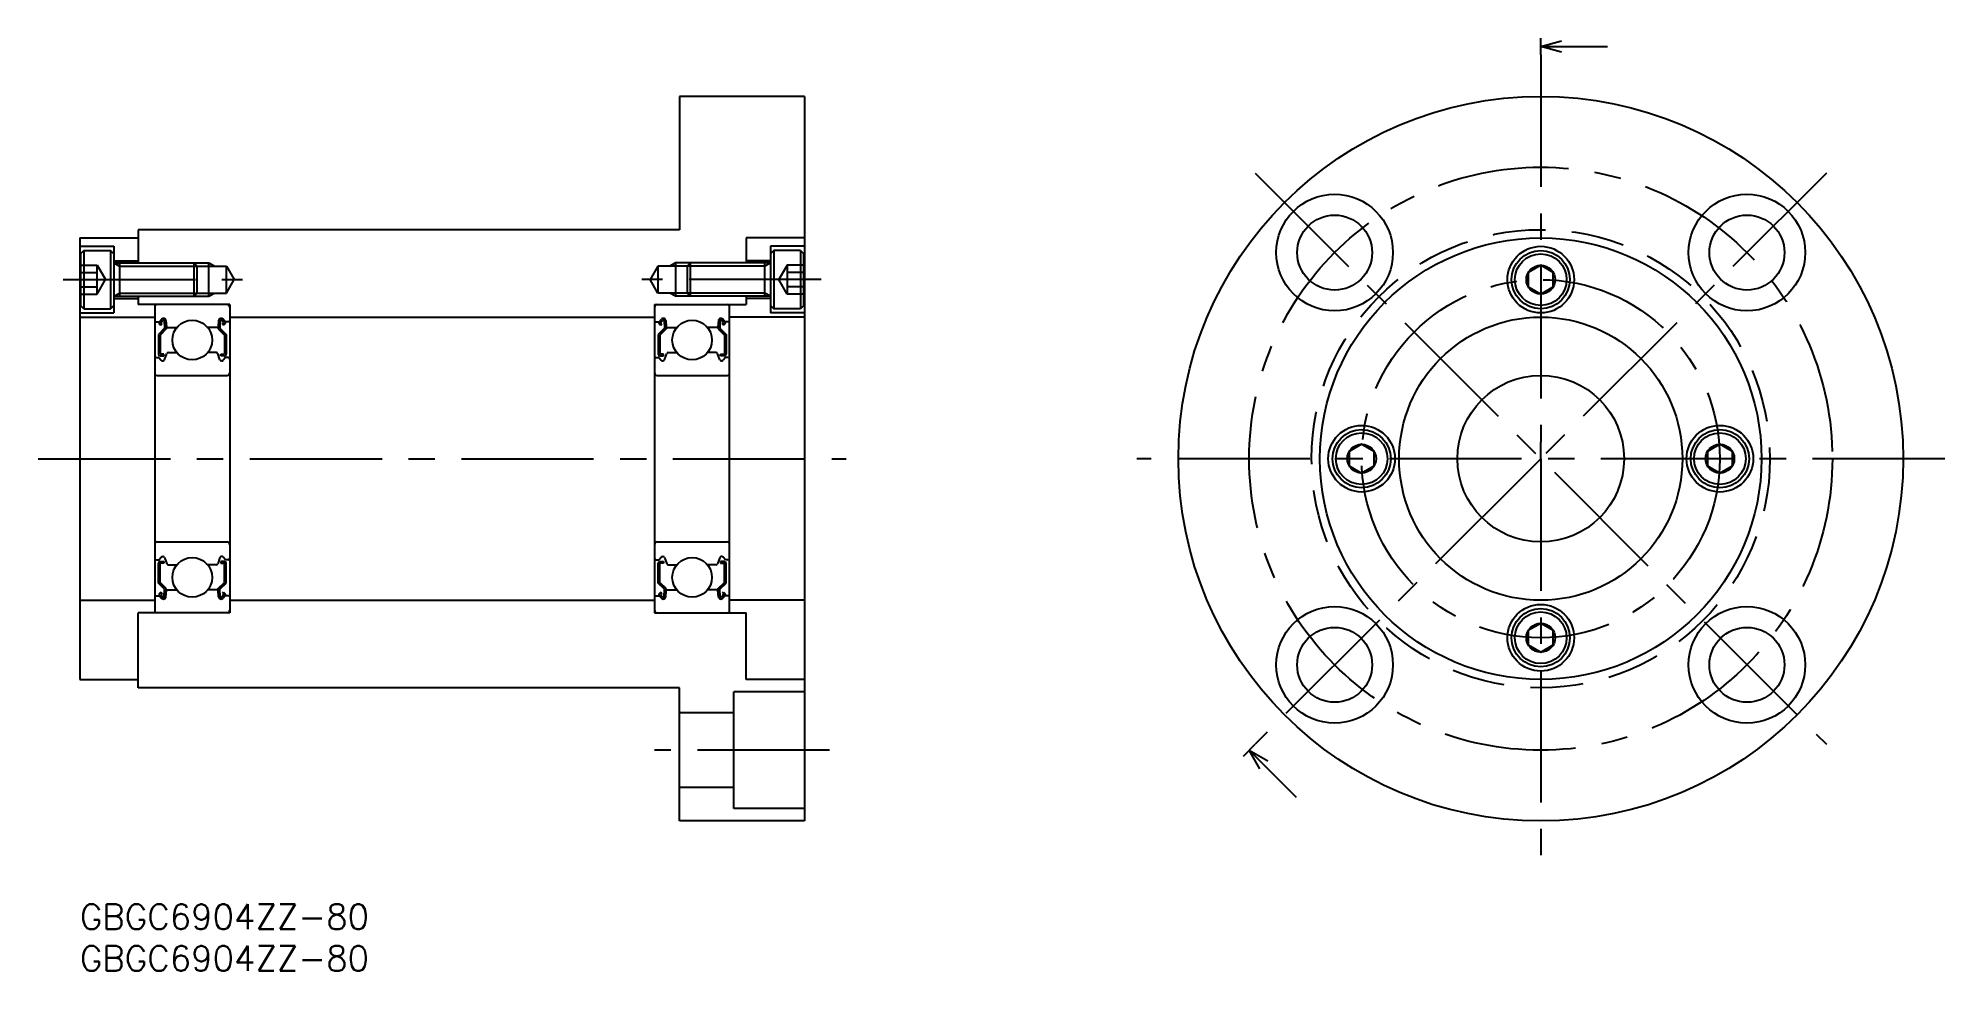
# Model space of a CAD drawing. Extents: x -5 to 224, y -8 to 104.
import ezdxf

# ---------------------------------------------------------------- set-up
doc = ezdxf.new("R2010")
doc.units = 0
doc.header["$LTSCALE"] = 0.5
doc.linetypes.add('CENTER', pattern=[50.8, 31.75, -6.35, 6.35, -6.35])
doc.linetypes.add('DASHED', pattern=[19.05, 12.7, -6.35])
doc.layers.get('0').update_dxf_attribs({"linetype": 'CONTINUOUS'})
for name, color, linetype in [('MSM_CENTER', 1, 'CENTER'), ('MSM_CONTINUOUS', 7, 'CONTINUOUS'), ('MSM_DASHED', 4, 'DASHED'), ('MSM_NARROW', 5, 'CONTINUOUS'), ('MSM_PART_NUMBER', 7, 'CONTINUOUS')]:
    doc.layers.add(name, color=color, linetype=linetype)
doc.styles.get("Standard").update_dxf_attribs({"font": 'txt.shx', "height": 3, "bigfont": 'bigfont.shx'})

# ---------------------------------------------------------------- blocks, each defined once
blk = doc.blocks.new('*U7')
at = {"layer": 'MSM_PART_NUMBER'}
blk.add_text('GBGC6904ZZ-80', height=3, dxfattribs=at).set_placement((0, -3))
blk = doc.blocks.new('*U8')
at = {"layer": 'MSM_PART_NUMBER'}
blk.add_text('GBGC6904ZZ-80', height=3, dxfattribs=at).set_placement((0, -8))
blk = doc.blocks.new('_OPEN30')
at = {"color": 0, "linetype": 'BYBLOCK'}
for p, q in [((-1, 0.268), (0, 0)), ((0, 0), (-1, -0.268)), ((0, 0), (-1, 0))]:
    blk.add_line(p, q, dxfattribs=at)
blk = doc.blocks.new('*U2')
at = {"color": 7, "linetype": 'CONTINUOUS'}
blk.add_lwpolyline([(595.34, 147.9), (600.84, 147.9)], dxfattribs=at)
at = {"color": 7, "linetype": 'CONTINUOUS', "xscale": 2.5, "yscale": 2.5, "zscale": 2.5, "rotation": 180}
blk.add_blockref('_OPEN30', (592.84, 147.9), dxfattribs=at)
blk = doc.blocks.new('*U1')
at = {"color": 7, "linetype": 'CONTINUOUS'}
blk.add_lwpolyline([(595.34, 94.1), (600.84, 94.1)], dxfattribs=at)
at = {"color": 7, "linetype": 'CONTINUOUS', "xscale": 2.5, "yscale": 2.5, "zscale": 2.5, "rotation": 180}
blk.add_blockref('_OPEN30', (592.84, 94.1), dxfattribs=at)

msp = doc.modelspace()

# ---------------------------------------------------------------- linework, layer by layer
at = {"layer": 'MSM_CENTER'}
for p, q in [((175.36, 102), (175.36, 55.5)), ((141.07, 87.79), (209.66, 19.21)), ((209.66, 87.79), (175.36, 53.5)), ((-2, 75), (19.54, 75)), ((89, 75), (67.46, 75)), ((-5, 53.5), (92, 53.5)), ((223.86, 53.5), (126.86, 53.5)), ((175.36, 53.5), (175.36, 5)), ((173.95, 52.09), (141.07, 19.21)), ((90, 18.5), (69, 18.5))]:
    msp.add_line(p, q, dxfattribs=at)
for radius in [35, 21.5]:
    msp.add_circle((175.36, 53.5), radius, dxfattribs=at)
at = {"layer": 'MSM_CONTINUOUS'}
for p, q in [((175.36, 102), (175.36, 104)), ((72, 97), (72, 81)), ((87, 97), (72, 97)), ((87, 97), (87, 10)), ((72, 81), (7, 81)), ((7, 81), (7, 77)), ((0, 80), (0, 27)), ((0, 80), (7, 80)), ((0, 79), (4.1, 79)), ((0.1, 78.1), (0.5, 78.5)), ((0.1, 78.1), (0.1, 71.9)), ((0.5, 78.5), (3.7, 78.5)), ((0.5, 78.5), (0.5, 71.5)), ((4.1, 78.1), (3.7, 78.5)), ((3.7, 78.5), (3.7, 71.5)), ((4.1, 79), (4.1, 71)), ((87, 80), (80, 80)), ((80, 80), (80, 77)), ((87, 79), (82.9, 79)), ((82.9, 79), (82.9, 71)), ((83.3, 78.5), (82.9, 78.1)), ((86.5, 78.5), (83.3, 78.5)), ((83.3, 78.5), (83.3, 71.5)), ((86.5, 78.5), (86.9, 78.1)), ((86.5, 78.5), (86.5, 71.5)), ((86.9, 71.9), (86.9, 78.1)), ((4.1, 77.25), (7, 77.25)), ((4.1, 77), (13.72, 77)), ((4.76, 77), (4.76, 73)), ((13.72, 73), (13.72, 77)), ((14.1, 76.62), (13.72, 77)), ((14.1, 76.62), (17.6, 76.62)), ((14.1, 73.38), (14.1, 76.62)), ((15.5, 73), (15.5, 77)), ((17.6, 73.38), (17.6, 76.62)), ((17.6, 76.62), (18.54, 75)), ((69.4, 76.62), (68.46, 75)), ((72.9, 76.62), (69.4, 76.62)), ((69.4, 76.62), (69.4, 73.38)), ((71.5, 77), (71.5, 73)), ((73.28, 77), (72.9, 76.62)), ((72.9, 76.62), (72.9, 73.38)), ((73.28, 77), (73.28, 73)), ((82.9, 77), (73.28, 77)), ((82.9, 77.25), (80, 77.25)), ((82.24, 73), (82.24, 77)), ((175.36, 76.73), (173.86, 75.87)), ((173.86, 75.87), (173.86, 74.13)), ((176.86, 75.87), (175.36, 76.73)), ((176.86, 74.13), (176.86, 75.87)), ((13.72, 73), (14.1, 73.38)), ((14.1, 73.38), (17.6, 73.38)), ((17.6, 73.38), (18.54, 75)), ((69.4, 73.38), (68.46, 75)), ((72.9, 73.38), (69.4, 73.38)), ((72.9, 73.38), (73.28, 73)), ((173.86, 74.13), (175.36, 73.27)), ((175.36, 73.27), (176.86, 74.13)), ((0, 71), (4.1, 71)), ((0.5, 71.5), (0.1, 71.9)), ((0.5, 71.5), (3.7, 71.5)), ((3.7, 71.5), (4.1, 71.9)), ((4.1, 73), (13.72, 73)), ((4.1, 72.75), (7, 72.75)), ((7, 73), (7, 72)), ((18, 72), (7, 72)), ((9, 72), (9, 35)), ((18, 72), (18, 35)), ((69, 72), (80, 72)), ((69, 72), (69, 35)), ((82.9, 73), (73.28, 73)), ((78, 35), (78, 72)), ((80, 73), (80, 72)), ((82.9, 72.75), (80, 72.75)), ((82.9, 71.9), (83.3, 71.5)), ((87, 71), (82.9, 71)), ((86.5, 71.5), (83.3, 71.5)), ((86.9, 71.9), (86.5, 71.5)), ((0, 70.5), (9, 70.5)), ((9.1, 69.95), (9.56, 69.95)), ((10.18, 69.18), (9.43, 68.43)), ((9.56, 69.95), (9.81, 70.25)), ((9.74, 69.54), (9.58, 69.67)), ((10.38, 69.1), (9.63, 68.35)), ((9.71, 69.82), (9.96, 70.12)), ((9.87, 69.69), (9.71, 69.82)), ((9.74, 69.54), (9.87, 69.69)), ((10.14, 70.06), (10.18, 69.18)), ((10.34, 70.08), (10.4, 69.34)), ((10.38, 69.57), (10.38, 69.1)), ((10.5, 69.25), (11.65, 69.25)), ((16.5, 69.25), (15.35, 69.25)), ((16.66, 70.08), (16.6, 69.34)), ((16.62, 69.57), (16.62, 69.1)), ((16.62, 69.1), (17.37, 68.35)), ((16.86, 70.06), (16.82, 69.18)), ((16.82, 69.18), (17.57, 68.43)), ((17.29, 69.82), (17.04, 70.12)), ((17.13, 69.69), (17.29, 69.82)), ((17.26, 69.54), (17.13, 69.69)), ((17.44, 69.95), (17.19, 70.25)), ((17.26, 69.54), (17.42, 69.67)), ((17.9, 69.95), (17.44, 69.95)), ((18, 70.5), (69, 70.5)), ((69.1, 69.95), (69.56, 69.95)), ((70.18, 69.18), (69.43, 68.43)), ((69.56, 69.95), (69.81, 70.25)), ((69.74, 69.54), (69.58, 69.67)), ((70.38, 69.1), (69.63, 68.35)), ((69.71, 69.82), (69.96, 70.12)), ((69.87, 69.69), (69.71, 69.82)), ((69.74, 69.54), (69.87, 69.69)), ((70.14, 70.06), (70.18, 69.18)), ((70.34, 70.08), (70.4, 69.34)), ((70.38, 69.57), (70.38, 69.1)), ((70.5, 69.25), (71.65, 69.25)), ((76.5, 69.25), (75.35, 69.25)), ((76.66, 70.08), (76.6, 69.34)), ((76.62, 69.57), (76.62, 69.1)), ((76.62, 69.1), (77.37, 68.35)), ((76.86, 70.06), (76.82, 69.18)), ((76.82, 69.18), (77.57, 68.43)), ((77.29, 69.82), (77.04, 70.12)), ((77.13, 69.69), (77.29, 69.82)), ((77.26, 69.54), (77.13, 69.69)), ((77.44, 69.95), (77.19, 70.25)), ((77.26, 69.54), (77.42, 69.67)), ((77.9, 69.95), (77.44, 69.95)), ((87, 70.5), (78, 70.5)), ((9.43, 68.43), (9.43, 66.05)), ((9.63, 68.35), (9.63, 66.05)), ((17.37, 68.35), (17.37, 66.05)), ((17.57, 68.43), (17.57, 66.05)), ((69.43, 68.43), (69.43, 66.05)), ((69.63, 68.35), (69.63, 66.05)), ((77.37, 68.35), (77.37, 66.05)), ((77.57, 68.43), (77.57, 66.05)), ((9.2, 65.65), (9.5, 65.65)), ((9.5, 65.65), (9.78, 65.32)), ((10.08, 66.05), (9.63, 66.05)), ((9.63, 65.85), (10.08, 65.85)), ((9.93, 65.25), (9.99, 65.25)), ((10.08, 65.85), (10.08, 66.05)), ((10.18, 65.38), (10.45, 66.12)), ((10.64, 66.25), (11.65, 66.25)), ((16.36, 66.25), (15.35, 66.25)), ((16.82, 65.38), (16.55, 66.12)), ((16.92, 65.85), (16.92, 66.05)), ((16.92, 66.05), (17.37, 66.05)), ((17.37, 65.85), (16.92, 65.85)), ((17.07, 65.25), (17.01, 65.25)), ((17.5, 65.65), (17.22, 65.32)), ((17.8, 65.65), (17.5, 65.65)), ((69.2, 65.65), (69.5, 65.65)), ((69.5, 65.65), (69.78, 65.32)), ((70.08, 66.05), (69.63, 66.05)), ((69.63, 65.85), (70.08, 65.85)), ((69.93, 65.25), (69.99, 65.25)), ((70.08, 65.85), (70.08, 66.05)), ((70.18, 65.38), (70.45, 66.12)), ((70.64, 66.25), (71.65, 66.25)), ((76.36, 66.25), (75.35, 66.25)), ((76.82, 65.38), (76.55, 66.12)), ((76.92, 65.85), (76.92, 66.05)), ((76.92, 66.05), (77.37, 66.05)), ((77.37, 65.85), (76.92, 65.85)), ((77.07, 65.25), (77.01, 65.25)), ((77.5, 65.65), (77.22, 65.32)), ((77.8, 65.65), (77.5, 65.65)), ((9.3, 63.5), (17.7, 63.5)), ((69.3, 63.5), (77.7, 63.5)), ((153.86, 55.23), (152.36, 54.37)), ((155.36, 54.37), (153.86, 55.23)), ((175.36, 53.5), (175.36, 55.5)), ((196.86, 55.23), (195.36, 54.37)), ((198.36, 54.37), (196.86, 55.23)), ((152.36, 54.37), (152.36, 52.63)), ((155.36, 52.63), (155.36, 54.37)), ((173.95, 52.09), (175.36, 53.5)), ((195.36, 54.37), (195.36, 52.63)), ((198.36, 52.63), (198.36, 54.37)), ((152.36, 52.63), (153.86, 51.77)), ((153.86, 51.77), (155.36, 52.63)), ((195.36, 52.63), (196.86, 51.77)), ((196.86, 51.77), (198.36, 52.63)), ((9.3, 43.5), (17.7, 43.5)), ((69.3, 43.5), (77.7, 43.5)), ((9.2, 41.35), (9.5, 41.35)), ((9.5, 41.35), (9.78, 41.68)), ((9.93, 41.75), (9.99, 41.75)), ((10.18, 41.62), (10.45, 40.88)), ((16.82, 41.62), (16.55, 40.88)), ((17.07, 41.75), (17.01, 41.75)), ((17.5, 41.35), (17.22, 41.68)), ((17.8, 41.35), (17.5, 41.35)), ((69.2, 41.35), (69.5, 41.35)), ((69.5, 41.35), (69.78, 41.68)), ((69.93, 41.75), (69.99, 41.75)), ((70.18, 41.62), (70.45, 40.88)), ((76.82, 41.62), (76.55, 40.88)), ((77.07, 41.75), (77.01, 41.75)), ((77.5, 41.35), (77.22, 41.68)), ((77.8, 41.35), (77.5, 41.35)), ((9.43, 38.57), (9.43, 40.95)), ((9.63, 41.15), (10.08, 41.15)), ((10.08, 40.95), (9.63, 40.95)), ((9.63, 38.65), (9.63, 40.95)), ((10.08, 41.15), (10.08, 40.95)), ((10.64, 40.75), (11.65, 40.75)), ((16.36, 40.75), (15.35, 40.75)), ((17.37, 41.15), (16.92, 41.15)), ((16.92, 41.15), (16.92, 40.95)), ((16.92, 40.95), (17.37, 40.95)), ((17.37, 38.65), (17.37, 40.95)), ((17.57, 38.57), (17.57, 40.95)), ((69.43, 38.57), (69.43, 40.95)), ((69.63, 41.15), (70.08, 41.15)), ((70.08, 40.95), (69.63, 40.95)), ((69.63, 38.65), (69.63, 40.95)), ((70.08, 41.15), (70.08, 40.95)), ((70.64, 40.75), (71.65, 40.75)), ((76.36, 40.75), (75.35, 40.75)), ((77.37, 41.15), (76.92, 41.15)), ((76.92, 41.15), (76.92, 40.95)), ((76.92, 40.95), (77.37, 40.95)), ((77.37, 38.65), (77.37, 40.95)), ((77.57, 38.57), (77.57, 40.95)), ((9.1, 37.05), (9.56, 37.05)), ((10.18, 37.82), (9.43, 38.57)), ((9.56, 37.05), (9.81, 36.75)), ((9.74, 37.46), (9.58, 37.33)), ((10.38, 37.9), (9.63, 38.65)), ((9.87, 37.31), (9.71, 37.18)), ((9.71, 37.18), (9.96, 36.88)), ((9.74, 37.46), (9.87, 37.31)), ((10.14, 36.94), (10.18, 37.82)), ((10.34, 36.92), (10.4, 37.66)), ((10.38, 37.43), (10.38, 37.9)), ((10.5, 37.75), (11.65, 37.75)), ((16.5, 37.75), (15.35, 37.75)), ((16.66, 36.92), (16.6, 37.66)), ((16.62, 37.9), (17.37, 38.65)), ((16.62, 37.43), (16.62, 37.9)), ((16.82, 37.82), (17.57, 38.57)), ((16.86, 36.94), (16.82, 37.82)), ((17.29, 37.18), (17.04, 36.88)), ((17.26, 37.46), (17.13, 37.31)), ((17.13, 37.31), (17.29, 37.18)), ((17.44, 37.05), (17.19, 36.75)), ((17.26, 37.46), (17.42, 37.33)), ((17.9, 37.05), (17.44, 37.05)), ((69.1, 37.05), (69.56, 37.05)), ((70.18, 37.82), (69.43, 38.57)), ((69.56, 37.05), (69.81, 36.75)), ((69.74, 37.46), (69.58, 37.33)), ((70.38, 37.9), (69.63, 38.65)), ((69.87, 37.31), (69.71, 37.18)), ((69.71, 37.18), (69.96, 36.88)), ((69.74, 37.46), (69.87, 37.31)), ((70.14, 36.94), (70.18, 37.82)), ((70.34, 36.92), (70.4, 37.66)), ((70.38, 37.43), (70.38, 37.9)), ((70.5, 37.75), (71.65, 37.75)), ((76.5, 37.75), (75.35, 37.75)), ((76.66, 36.92), (76.6, 37.66)), ((76.62, 37.9), (77.37, 38.65)), ((76.62, 37.43), (76.62, 37.9)), ((76.82, 37.82), (77.57, 38.57)), ((76.86, 36.94), (76.82, 37.82)), ((77.29, 37.18), (77.04, 36.88)), ((77.26, 37.46), (77.13, 37.31)), ((77.13, 37.31), (77.29, 37.18)), ((77.44, 37.05), (77.19, 36.75)), ((77.26, 37.46), (77.42, 37.33)), ((77.9, 37.05), (77.44, 37.05)), ((0, 36.5), (9, 36.5)), ((18, 35), (7, 35)), ((7, 26), (7, 35)), ((18, 36.5), (69, 36.5)), ((69, 35), (80, 35)), ((87, 36.5), (78, 36.5)), ((80, 27), (80, 35)), ((175.36, 33.73), (173.86, 32.87)), ((173.86, 32.87), (173.86, 31.13)), ((176.86, 32.87), (175.36, 33.73)), ((176.86, 31.13), (176.86, 32.87)), ((173.86, 31.13), (175.36, 30.27)), ((175.36, 30.27), (176.86, 31.13)), ((0, 27), (7, 27)), ((72, 26), (7, 26)), ((72, 10), (72, 26)), ((87, 25.5), (78.5, 25.5)), ((78.5, 11.5), (78.5, 25.5)), ((87, 27), (80, 27)), ((78.5, 23), (72, 23)), ((139.66, 17.79), (141.07, 19.21)), ((78.5, 14), (72, 14)), ((87, 11.5), (78.5, 11.5)), ((87, 10), (72, 10))]:
    msp.add_line(p, q, dxfattribs=at)
for centre, radius in [((175.36, 53.5), 43.5), ((150.62, 78.25), 7), ((200.11, 78.25), 7), ((150.62, 78.25), 4.5), ((200.11, 78.25), 4.5), ((175.36, 53.5), 26.5), ((175.36, 75), 4), ((175.36, 75), 3.5), ((175.36, 75), 3.1), ((175.36, 75), 1.73), ((13.5, 67.75), 2.38), ((73.5, 67.75), 2.38), ((175.36, 53.5), 17), ((175.36, 53.5), 10), ((153.86, 53.5), 4), ((196.86, 53.5), 4), ((153.86, 53.5), 3.5), ((153.86, 53.5), 3.1), ((153.86, 53.5), 1.73), ((196.86, 53.5), 3.5), ((196.86, 53.5), 3.1), ((196.86, 53.5), 1.73), ((13.5, 39.25), 2.38), ((73.5, 39.25), 2.38), ((150.62, 28.75), 7), ((175.36, 32), 4), ((175.36, 32), 3.5), ((175.36, 32), 3.1), ((200.11, 28.75), 7), ((150.62, 28.75), 4.5), ((175.36, 32), 1.73), ((200.11, 28.75), 4.5)]:
    msp.add_circle(centre, radius, dxfattribs=at)
for centre, radius, start, end in [((9.3, 71.7), 0.3, 90, 180), ((17.7, 71.7), 0.3, 0, 90), ((69.3, 71.7), 0.3, 90, 180), ((77.7, 71.7), 0.3, 0, 90), ((9.1, 70.05), 0.1, 180, 270), ((9.71, 69.82), 0.2, 140.001, 230.0801), ((10.04, 70.05), 0.3, 4.9967, 140.001), ((10.04, 70.06), 0.1, 2.8199, 140.0012), ((10.5, 69.35), 0.1, 184.9967, 269.9995), ((16.5, 69.35), 0.1, 270.0005, 355.0033), ((16.96, 70.05), 0.3, 39.999, 175.0033), ((16.96, 70.06), 0.1, 39.9988, 177.1801), ((17.29, 69.82), 0.2, 309.9199, 39.999), ((17.9, 70.05), 0.1, 270, 0), ((69.1, 70.05), 0.1, 180, 270), ((69.71, 69.82), 0.2, 140.001, 230.0801), ((70.04, 70.05), 0.3, 4.9967, 140.001), ((70.04, 70.06), 0.1, 2.8199, 140.0012), ((70.5, 69.35), 0.1, 184.9967, 269.9995), ((76.5, 69.35), 0.1, 270.0005, 355.0033), ((76.96, 70.05), 0.3, 39.999, 175.0033), ((76.96, 70.06), 0.1, 39.9988, 177.1801), ((77.29, 69.82), 0.2, 309.9199, 39.999), ((77.9, 70.05), 0.1, 270, 0), ((9.2, 65.45), 0.2, 90, 180), ((9.63, 66.05), 0.2, 180, 270), ((9.93, 65.45), 0.2, 219.9921, 270), ((9.99, 65.45), 0.2, 270, 339.9919), ((10.64, 66.05), 0.2, 90, 159.9919), ((16.36, 66.05), 0.2, 20.0081, 90), ((17.01, 65.45), 0.2, 200.0081, 270), ((17.07, 65.45), 0.2, 270, 320.0079), ((17.37, 66.05), 0.2, 270, 0), ((17.8, 65.45), 0.2, 0, 90), ((69.2, 65.45), 0.2, 90, 180), ((69.63, 66.05), 0.2, 180, 270), ((69.93, 65.45), 0.2, 219.9921, 270), ((69.99, 65.45), 0.2, 270, 339.9919), ((70.64, 66.05), 0.2, 90, 159.9919), ((76.36, 66.05), 0.2, 20.0081, 90), ((77.01, 65.45), 0.2, 200.0081, 270), ((77.07, 65.45), 0.2, 270, 320.0079), ((77.37, 66.05), 0.2, 270, 0), ((77.8, 65.45), 0.2, 0, 90), ((9.3, 63.8), 0.3, 180, 270), ((17.7, 63.8), 0.3, 270, 0), ((69.3, 63.8), 0.3, 180, 270), ((77.7, 63.8), 0.3, 270, 0), ((9.3, 43.2), 0.3, 90, 180), ((17.7, 43.2), 0.3, 0, 90), ((69.3, 43.2), 0.3, 90, 180), ((77.7, 43.2), 0.3, 0, 90), ((9.2, 41.55), 0.2, 180, 270), ((9.93, 41.55), 0.2, 90, 140.0079), ((9.99, 41.55), 0.2, 20.0081, 90), ((17.01, 41.55), 0.2, 90, 159.9919), ((17.07, 41.55), 0.2, 39.9921, 90), ((17.8, 41.55), 0.2, 270, 0), ((69.2, 41.55), 0.2, 180, 270), ((69.93, 41.55), 0.2, 90, 140.0079), ((69.99, 41.55), 0.2, 20.0081, 90), ((77.01, 41.55), 0.2, 90, 159.9919), ((77.07, 41.55), 0.2, 39.9921, 90), ((77.8, 41.55), 0.2, 270, 0), ((9.63, 40.95), 0.2, 90, 180), ((10.64, 40.95), 0.2, 200.0081, 270), ((16.36, 40.95), 0.2, 270, 339.9919), ((17.37, 40.95), 0.2, 0, 90), ((69.63, 40.95), 0.2, 90, 180), ((70.64, 40.95), 0.2, 200.0081, 270), ((76.36, 40.95), 0.2, 270, 339.9919), ((77.37, 40.95), 0.2, 0, 90), ((9.1, 36.95), 0.1, 90, 180), ((9.71, 37.18), 0.2, 129.9199, 219.999), ((10.04, 36.95), 0.3, 219.999, 355.0033), ((10.04, 36.94), 0.1, 219.9988, 357.1801), ((10.5, 37.65), 0.1, 90.0005, 175.0033), ((16.5, 37.65), 0.1, 4.9967, 89.9995), ((16.96, 36.95), 0.3, 184.9967, 320.001), ((16.96, 36.94), 0.1, 182.8199, 320.0012), ((17.29, 37.18), 0.2, 320.001, 50.0801), ((17.9, 36.95), 0.1, 0, 90), ((69.1, 36.95), 0.1, 90, 180), ((69.71, 37.18), 0.2, 129.9199, 219.999), ((70.04, 36.95), 0.3, 219.999, 355.0033), ((70.04, 36.94), 0.1, 219.9988, 357.1801), ((70.5, 37.65), 0.1, 90.0005, 175.0033), ((76.5, 37.65), 0.1, 4.9967, 89.9995), ((76.96, 36.95), 0.3, 184.9967, 320.001), ((76.96, 36.94), 0.1, 182.8199, 320.0012), ((77.29, 37.18), 0.2, 320.001, 50.0801), ((77.9, 36.95), 0.1, 0, 90), ((9.3, 35.3), 0.3, 180, 270), ((17.7, 35.3), 0.3, 270, 0), ((69.3, 35.3), 0.3, 180, 270), ((77.7, 35.3), 0.3, 270, 0)]:
    msp.add_arc(centre, radius, start, end, dxfattribs=at)
at = {"layer": 'MSM_DASHED'}
for p, q in [((0.1, 76.73), (2.1, 76.73)), ((0.1, 75.87), (2.1, 75.87)), ((2.1, 76.73), (3.1, 75)), ((2.1, 73.27), (2.1, 76.73)), ((84.9, 76.73), (83.9, 75)), ((86.9, 76.73), (84.9, 76.73)), ((84.9, 76.73), (84.9, 73.27)), ((86.9, 75.87), (84.9, 75.87)), ((0.1, 74.13), (2.1, 74.13)), ((0.1, 73.27), (2.1, 73.27)), ((2.1, 73.27), (3.1, 75)), ((84.9, 73.27), (83.9, 75)), ((86.9, 74.13), (84.9, 74.13)), ((86.9, 73.27), (84.9, 73.27))]:
    msp.add_line(p, q, dxfattribs=at)
msp.add_circle((175.36, 53.5), 27.5, dxfattribs=at)
at = {"layer": 'MSM_NARROW'}
for p, q in [((4.1, 77), (4.76, 76.62)), ((4.76, 76.62), (14.1, 76.62)), ((13.72, 77), (15.5, 77)), ((15.5, 77), (16.16, 76.62)), ((71.5, 77), (70.84, 76.62)), ((73.28, 77), (71.5, 77)), ((82.24, 76.62), (72.9, 76.62)), ((82.9, 77), (82.24, 76.62)), ((4.1, 73), (4.76, 73.38)), ((4.76, 73.38), (14.1, 73.38)), ((15.5, 73), (16.16, 73.38)), ((71.5, 73), (70.84, 73.38)), ((82.24, 73.38), (72.9, 73.38)), ((82.9, 73), (82.24, 73.38)), ((13.72, 73), (15.5, 73)), ((73.28, 73), (71.5, 73))]:
    msp.add_line(p, q, dxfattribs=at)

# ---------------------------------------------------------------- block references
at = {"layer": 'MSM_CONTINUOUS'}
for name, p in [('*U2', (-417.48, -44.9)), ('*U7', (0, 0)), ('*U8', (0, 0))]:
    msp.add_blockref(name, p, dxfattribs=at)
at = {"layer": 'MSM_CONTINUOUS', "rotation": 315}
msp.add_blockref('*U1', (-345.38, 371.16), dxfattribs=at)

doc.saveas('drawing.dxf')
